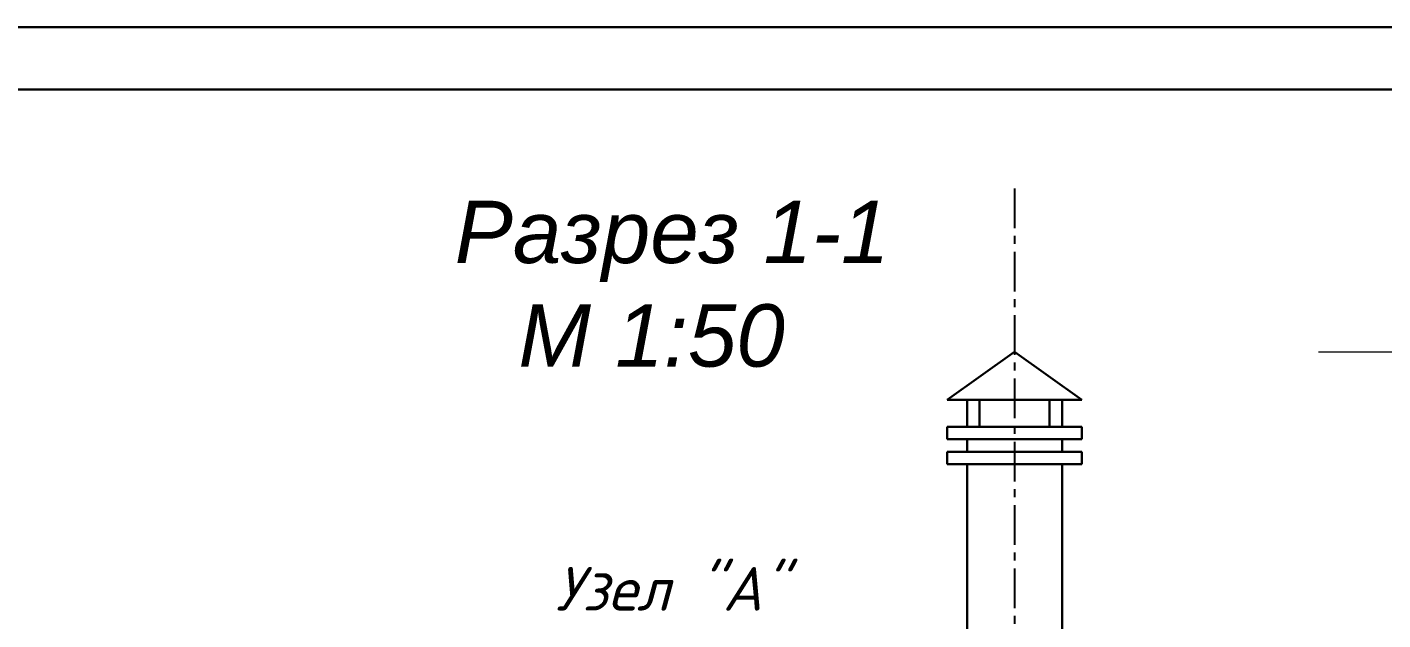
# Model space of a CAD drawing. Header units: millimetres. Extents: x 84778 to 227326, y -44398 to 146312.
# Drawn here: x 189538 to 200403, y 10248 to 15002 of the extents above; entities that cross this region are included whole.
import ezdxf

# ---------------------------------------------------------------- set-up
doc = ezdxf.new("R2010")
doc.units = ezdxf.units.MM
doc.header["$LTSCALE"] = 10
doc.linetypes.add('CENTER', pattern=[50.8, 31.75, -6.35, 6.35, -6.35])
doc.layers.add('Осевая', color=7, linetype='CENTER')
doc.layers.add('Текст', color=7, linetype='Continuous')
for name, color, linetype, lineweight in [('Основная', 7, 'Continuous', 30), ('основной', 7, 'Continuous', 30), ('Тонкая', 7, 'Continuous', 25)]:
    doc.layers.add(name, color=color, linetype=linetype, lineweight=lineweight)
doc.styles.add('Isocpeur', font='isocpeui.ttf')
doc.styles.add('STIL 888', font='ARIALI.TTF')

msp = doc.modelspace()

# ---------------------------------------------------------------- linework, layer by layer
at = {"lineweight": 30}
for p, q in [((143226.4, 15002.5), (227326.4, 15002.5)), ((145226.4, 14502.5), (226826.4, 14502.5))]:
    msp.add_line(p, q, dxfattribs=at)
at = {"layer": 'Осевая'}
msp.add_line((197451.6, 13708.5), (197451.6, -15039.6), dxfattribs=at)
at = {"layer": 'Основная', "ltscale": 50}
for p, q in [((196911.6, 12013.2), (197991.6, 12013.2)), ((196911.6, 11796.2), (197991.6, 11796.2)), ((196911.6, 11696.2), (197991.6, 11696.2)), ((196911.6, 11596.2), (197991.6, 11596.2)), ((196911.6, 11496.2), (197991.6, 11496.2))]:
    msp.add_line(p, q, dxfattribs=at)
at = {"layer": 'основной', "linetype": 'Continuous', "ltscale": 1000}
for p, q in [((196911.6, 12013.2), (197451.6, 12398.4)), ((197451.6, 12398.4), (197991.6, 12013.2))]:
    msp.add_line(p, q, dxfattribs=at)
at = {"layer": 'основной', "ltscale": 50}
for p, q in [((197071.6, 11796.2), (197071.6, 12013.2)), ((197171.6, 11796.2), (197171.6, 12013.2)), ((197731.6, 11796.2), (197731.6, 12013.2)), ((197831.6, 11796.2), (197831.6, 12013.2)), ((196911.6, 11696.2), (196911.6, 11796.2)), ((197991.6, 11696.2), (197991.6, 11796.2)), ((197071.6, 11596.2), (197071.6, 11696.2)), ((197831.6, 11596.2), (197831.6, 11696.2)), ((196911.6, 11496.2), (196911.6, 11596.2)), ((197991.6, 11496.2), (197991.6, 11596.2))]:
    msp.add_line(p, q, dxfattribs=at)
at = {"layer": 'основной', "linetype": 'Continuous', "lineweight": 30, "ltscale": 1000}
for p, q in [((197071.6, 9245.4), (197071.6, 11496.2)), ((197831.6, 9140), (197831.6, 11496.2))]:
    msp.add_line(p, q, dxfattribs=at)
at = {"layer": 'Тонкая', "linetype": 'ByBlock', "lineweight": 0, "ltscale": 1000}
msp.add_line((199886.1, 12398.4), (201159.3, 12398.4), dxfattribs=at)

# ---------------------------------------------------------------- texts
at = {"style": 'Isocpeur'}
msp.add_text('Узел "А"  ', height=350, dxfattribs=at).set_placement((193772.5, 10322))
at = {"layer": 'Текст', "ltscale": 50, "style": 'STIL 888'}
for s, p in [('Разрез 1-1 ', (192964.8, 13109.6)), ('М 1:50', (193475.2, 12279.1))]:
    msp.add_text(s, height=500, dxfattribs=at).set_placement(p)

doc.saveas('drawing.dxf')
